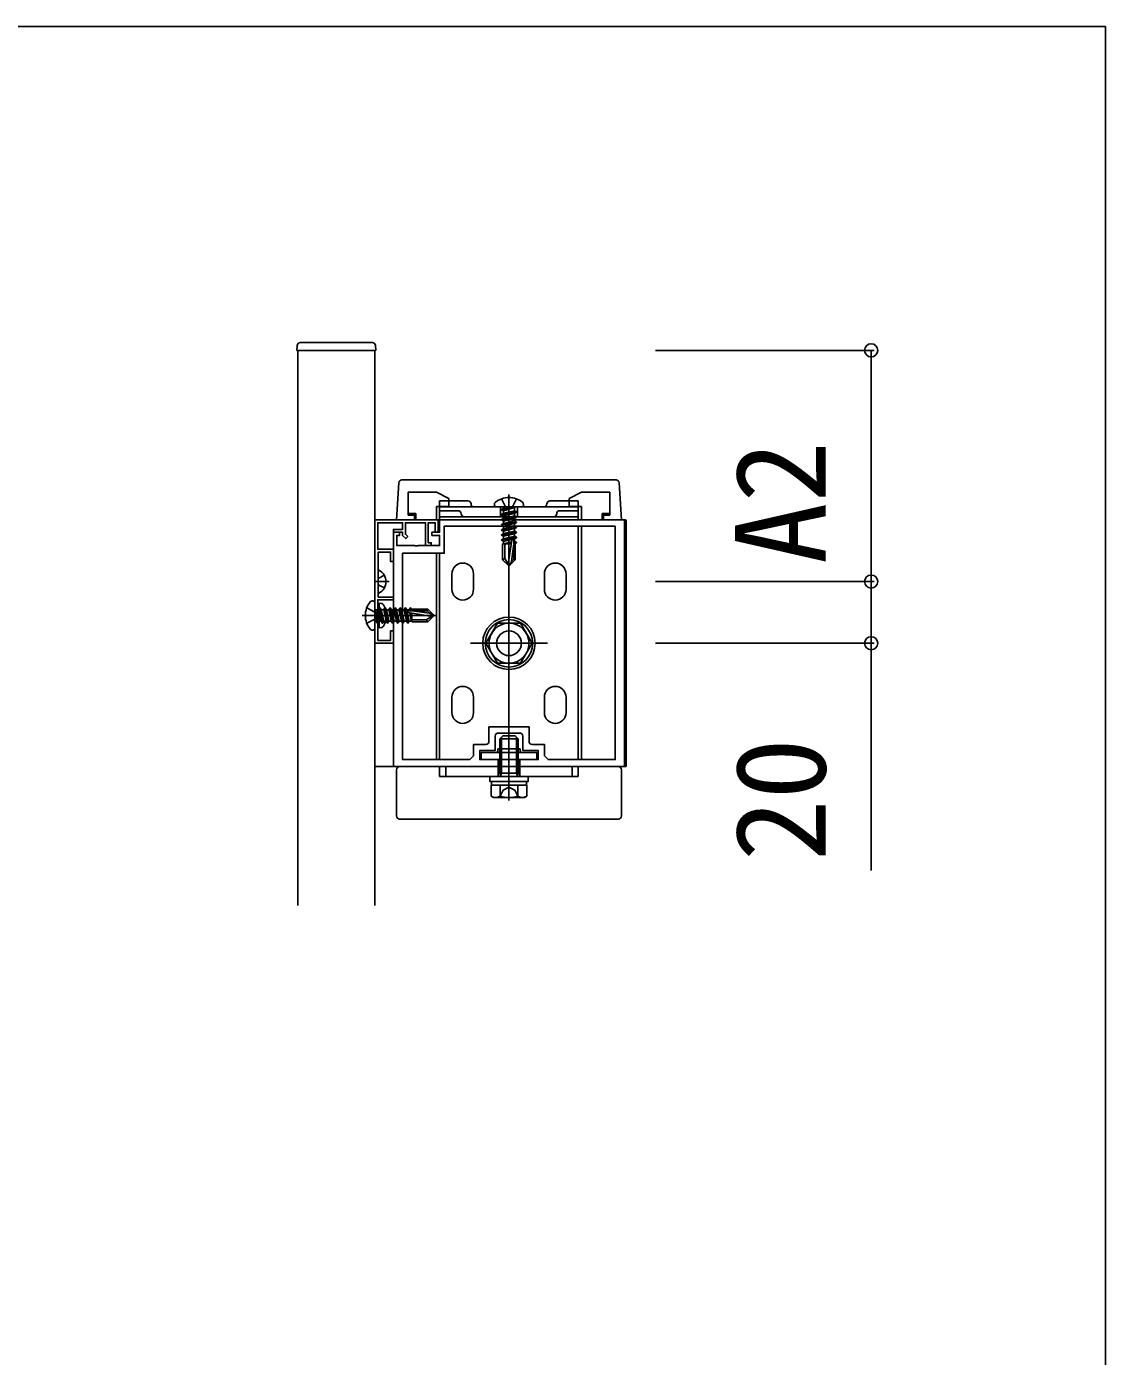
# Model space of a CAD drawing. Units: millimetres, scale not verified. Extents: x -1750 to 1750, y -2608 to 2592.
# Drawn here: x 610 to 960, y -939.8 to -508.5 of the extents above; entities that cross this region are included whole.
import ezdxf
from ezdxf.enums import TextEntityAlignment as Align

# ---------------------------------------------------------------- set-up
doc = ezdxf.new("R2010")
doc.units = ezdxf.units.MM
doc.header["$LTSCALE"] = 14
for name, color, linetype in [('0-3_YKK_11', 7, 'Continuous'), ('0-4_YKK_12', 2, 'Continuous'), ('0-5_YKK_13', 4, 'Continuous'), ('0-6_YKK_D', 6, 'Continuous')]:
    doc.layers.add(name, color=color, linetype=linetype)
doc.styles.add('ＭＳ ゴシック', font='')
doc.styles.get('ＭＳ ゴシック').set_extended_font_data('MS Gothic')

msp = doc.modelspace()

# ---------------------------------------------------------------- linework, layer by layer
at = {"layer": '0-3_YKK_11'}
msp.add_line((763, -737.6), (770, -737.6), dxfattribs=at)
msp.add_lwpolyline([(723, -668.5), (723, -708.5), (729, -708.5), (729, -704.5), (728.1, -704.5), (728.1, -707.6), (723.9, -707.6), (723.9, -694.4), (729, -694.4), (729, -693.5), (724.1, -693.5), (724.1, -678.9), (728.1, -678.9), (728.1, -682), (729, -682), (729, -678), (723.9, -678), (723.9, -669.4), (732, -669.4), (732, -671.6), (729, -671.6), (729, -672.5), (732, -672.5), (732, -673.5), (733.03, -674.53), (733.67, -673.9), (732.9, -673.13), (732.9, -669.4), (739.4, -669.4), (739.4, -676.8), (741.3, -676.8), (741.3, -675.9), (740.3, -675.9), (740.3, -669.4), (742.6, -669.4), (742.6, -672.5), (743.5, -672.5), (743.5, -668.5)], close=True, dxfattribs=at)
for points in [[(804, -748.5), (804, -668.5), (744, -668.5), (744, -672.5), (741.5, -672.5), (741.5, -673.5), (744, -673.5), (744, -676.8), (737.17, -676.8), (736.98, -676.94), (736.02, -676.94), (735.83, -676.8), (730.1, -676.8), (730.1, -673.5), (731, -673.5), (731, -672.5), (729, -672.5), (729, -748.5), (763, -748.5), (763, -746.2), (757, -746.2), (757, -743.3), (762, -743.3), (762, -738.6)], [(759, -741.3), (755, -741.3), (755, -745), (753.8, -746.2), (732, -746.2), (732, -679.3), (745.5, -679.3), (745.5, -670.5), (801, -670.5)], [(801, -670.5), (801, -746.2), (779.2, -746.2), (778, -745), (778, -741.3), (774, -741.3)], [(773, -740.3), (773, -735.6), (760, -735.6), (760, -740.3)], [(771, -738.6), (771, -743.3), (776, -743.3), (776, -746.2), (770, -746.2), (770, -748.5), (804, -748.5)]]:
    msp.add_lwpolyline(points, dxfattribs=at)
for centre, start, end in [((759, -740.3), 270, 360), ((763, -738.6), 90, 180), ((770, -738.6), 0, 90), ((774, -740.3), 180, 270)]:
    msp.add_arc(centre, 1, start, end, dxfattribs=at)
at = {"layer": '0-4_YKK_12'}
msp.add_lwpolyline([(260, -508.5), (960, -508.5), (960, -1188.5), (260, -1188.5)], close=True, dxfattribs=at)
msp.add_lwpolyline([(698, -793.5), (698, -613.5), (723, -613.5), (723, -793.5)], dxfattribs=at)
at = {"layer": '0-5_YKK_13'}
for p, q in [((697.7, -613.5), (697.8, -611.94)), ((698.79, -611), (722.21, -611)), ((698.3, -613.5), (697.7, -613.5)), ((705.5, -613.5), (698.3, -613.5)), ((715.5, -613.5), (705.5, -613.5)), ((715.5, -613.5), (722.7, -613.5)), ((801.26, -655.5), (731.74, -655.5)), ((730.74, -656.44), (730, -668.5)), ((733.8, -666.4), (733.8, -659.5)), ((743, -659.5), (733.8, -659.5)), ((743, -659.5), (747, -661.5)), ((790, -659.5), (786, -661.5)), ((799.2, -659.5), (790, -659.5)), ((799.2, -659.5), (799.2, -666.4)), ((803, -668.5), (802.26, -656.44)), ((743, -664.1), (743, -668.5)), ((744, -662.3), (753.2, -662.3)), ((744, -662.3), (744, -665.5)), ((761.76, -663.44), (761.76, -663.6)), ((765.37, -664.3), (764.05, -661.64)), ((766.5, -660.2), (766.5, -684.3)), ((766.5, -754.2), (766.5, -661.8)), ((767.63, -664.3), (768.95, -661.64)), ((771.24, -663.44), (771.24, -663.6)), ((789, -662.3), (779.8, -662.3)), ((789, -662.3), (789, -665.5)), ((790, -668.5), (790, -664.1)), ((736.3, -666.4), (733.8, -666.4)), ((733.8, -666.4), (733.8, -666.9)), ((735.8, -666.9), (733.8, -666.9)), ((735.8, -666.9), (736.3, -666.4)), ((735.8, -668.5), (735.8, -666.9)), ((736.3, -666.4), (736.3, -668.5)), ((755.2, -664.3), (744, -664.3)), ((744, -665.5), (750, -665.5)), ((744, -668.5), (744, -665.5)), ((744, -667.5), (789, -667.5)), ((755.2, -664.3), (777.8, -664.3)), ((770.53, -664.3), (762.47, -664.3)), ((763.75, -664.3), (763.75, -667.5)), ((768.27, -664.48), (764.03, -665.18)), ((764.03, -665.07), (764.68, -664.69)), ((764.03, -665.07), (764.03, -665.18)), ((764.03, -665.07), (764.03, -665.18)), ((764.03, -665.18), (764.68, -665.56)), ((764.03, -666.71), (768.97, -665.89)), ((768.97, -666.01), (764.03, -666.83)), ((764.03, -666.71), (764.68, -666.34)), ((764.03, -666.71), (764.03, -666.83)), ((764.03, -666.83), (764.68, -667.2)), ((764.03, -668.36), (768.97, -667.54)), ((768.97, -667.65), (764.03, -668.48)), ((764.03, -668.36), (764.68, -667.99)), ((764.03, -668.36), (764.03, -668.48)), ((764.03, -668.48), (764.68, -668.85)), ((768.27, -664.36), (764.68, -664.69)), ((764.68, -665.56), (768.27, -664.48)), ((764.68, -664.5), (764.68, -664.69)), ((768.32, -665.52), (764.68, -666.34)), ((764.68, -665.56), (764.68, -666.34)), ((768.32, -666.38), (764.68, -667.2)), ((768.32, -667.16), (764.68, -667.99)), ((764.68, -667.2), (764.68, -667.99)), ((765.37, -664.3), (766.5, -664.9)), ((767.63, -664.3), (766.5, -664.9)), ((766.5, -667.5), (766.5, -672.5)), ((768.32, -664.5), (768.32, -665.52)), ((768.97, -665.89), (768.32, -665.52)), ((768.97, -666.01), (768.32, -666.38)), ((768.32, -666.38), (768.32, -667.16)), ((768.97, -667.54), (768.32, -667.16)), ((768.32, -668.03), (768.32, -668.81)), ((768.97, -665.89), (768.97, -666.01)), ((768.97, -667.54), (768.97, -667.65)), ((769.25, -664.3), (769.25, -667.5)), ((777.8, -664.3), (789, -664.3)), ((789, -665.5), (783, -665.5)), ((789, -664.3), (789, -668.5)), ((796.7, -666.4), (799.2, -666.4)), ((796.7, -668.5), (796.7, -666.4)), ((796.7, -666.4), (797.2, -666.9)), ((797.2, -666.9), (797.2, -668.5)), ((797.2, -666.9), (799.2, -666.9)), ((799.2, -666.9), (799.2, -666.4)), ((723, -668.5), (804.2, -668.5)), ((730, -668.5), (803, -668.5)), ((730, -668.5), (731, -668.5)), ((731, -668.5), (736.3, -668.5)), ((764.03, -670.01), (768.97, -669.18)), ((768.97, -669.3), (764.03, -670.13)), ((764.03, -670.01), (764.68, -669.63)), ((764.03, -670.01), (764.03, -670.13)), ((764.03, -670.13), (764.68, -670.5)), ((764.03, -671.66), (768.97, -670.83)), ((768.97, -670.95), (764.03, -671.77)), ((764.03, -671.66), (764.68, -671.28)), ((764.03, -671.66), (764.03, -671.77)), ((764.03, -671.77), (764.68, -672.15)), ((764.03, -673.3), (768.97, -672.48)), ((768.97, -672.6), (764.03, -673.42)), ((768.32, -668.81), (764.68, -669.63)), ((764.68, -668.85), (764.68, -669.63)), ((768.32, -670.46), (764.68, -671.28)), ((764.68, -670.5), (764.68, -671.28)), ((768.32, -672.11), (764.68, -672.93)), ((764.68, -672.15), (764.68, -672.93)), ((768.97, -669.18), (768.32, -668.81)), ((768.32, -669.68), (768.32, -670.46)), ((768.97, -670.83), (768.32, -670.46)), ((768.32, -671.32), (768.32, -672.11)), ((768.97, -672.48), (768.32, -672.11)), ((768.97, -669.18), (768.97, -669.3)), ((768.97, -670.83), (768.97, -670.95)), ((768.97, -672.48), (768.97, -672.6)), ((789, -670.5), (789, -746.2)), ((790, -746.2), (790, -670.5)), ((796.7, -668.5), (802, -668.5)), ((802, -668.5), (803, -668.5)), ((804.5, -668.8), (804.5, -748.2)), ((764.03, -673.3), (764.68, -672.93)), ((764.03, -673.3), (764.03, -673.42)), ((764.03, -673.42), (764.68, -673.8)), ((764.03, -674.95), (768.97, -674.13)), ((768.97, -674.25), (764.03, -675.07)), ((764.03, -674.95), (764.68, -674.58)), ((764.03, -674.95), (764.03, -675.07)), ((764.03, -675.07), (764.68, -675.44)), ((767.26, -676.3), (764.45, -676.3)), ((764.45, -676.3), (764.45, -681.43)), ((764.55, -676.3), (764.68, -676.23)), ((768.32, -673.75), (764.68, -674.58)), ((764.68, -673.8), (764.68, -674.58)), ((764.68, -675.44), (764.68, -676.23)), ((767.37, -675.62), (764.68, -676.23)), ((765.15, -680.96), (765.15, -676.3)), ((765.83, -676.3), (767.3, -676.05)), ((767.47, -675.05), (766.21, -682.8)), ((767.28, -676.18), (766.54, -676.3)), ((768.05, -676.3), (767.29, -681.98)), ((768.05, -675.09), (768.05, -681.22)), ((768.32, -675.4), (768.05, -675.46)), ((768.05, -675.98), (768.97, -675.78)), ((768.97, -675.89), (768.05, -676.1)), ((768.55, -676.3), (768.05, -676.3)), ((768.32, -672.97), (768.32, -673.75)), ((768.97, -674.13), (768.32, -673.75)), ((768.32, -674.62), (768.32, -675.4)), ((768.97, -675.78), (768.32, -675.4)), ((768.32, -676.27), (768.32, -676.3)), ((768.55, -676.3), (768.55, -681.43)), ((768.97, -674.13), (768.97, -674.25)), ((768.97, -675.78), (768.97, -675.89)), ((743, -679.3), (743, -746.2)), ((744, -746.2), (744, -679.3)), ((764.45, -681.43), (765.15, -680.96)), ((765.15, -680.96), (766.5, -683.3)), ((767.29, -681.98), (768.05, -681.22)), ((768.55, -681.43), (768.05, -681.22)), ((724.1, -684.9), (724.1, -692.1)), ((764.45, -681.43), (766.32, -683.3)), ((766.32, -683.3), (766.68, -683.3)), ((768.55, -681.43), (766.68, -683.3)), ((767.29, -681.98), (766.68, -683.3)), ((727.6, -688.5), (723, -688.5)), ((724.1, -687.64), (724.25, -687.35)), ((724.1, -689.36), (724.25, -689.64)), ((726.07, -686.45), (724.25, -687.35)), ((726.07, -690.55), (724.25, -689.64)), ((748, -691), (748, -686)), ((755, -691), (755, -686)), ((778, -691), (778, -686)), ((785, -691), (785, -686)), ((723, -698.37), (720.34, -697.05)), ((722.14, -694.76), (722.3, -694.76)), ((723, -695.46), (723, -703.53)), ((723, -698.37), (723.6, -699.5)), ((723.06, -697.73), (723.39, -701.32)), ((723.18, -697.73), (723.88, -701.97)), ((724.26, -701.32), (723.18, -697.73)), ((723.2, -697.68), (724.22, -697.68)), ((724.4, -695.5), (723.9, -695.59)), ((723.9, -703.41), (723.9, -695.59)), ((724.59, -697.03), (724.22, -697.68)), ((724.22, -697.68), (725.04, -701.32)), ((724.4, -695.5), (725.2, -695.64)), ((724.4, -703.5), (724.4, -695.5)), ((725.41, -701.97), (724.59, -697.03)), ((724.59, -697.03), (724.71, -697.03)), ((724.71, -697.03), (725.08, -697.68)), ((724.71, -697.03), (725.53, -701.97)), ((725.08, -697.68), (725.9, -701.32)), ((725.08, -697.68), (725.86, -697.68)), ((726.24, -697.03), (725.86, -697.68)), ((725.86, -697.68), (726.69, -701.32)), ((727.06, -701.97), (726.24, -697.03)), ((726.24, -697.03), (726.35, -697.03)), ((726.35, -697.03), (727.18, -701.97)), ((726.73, -697.68), (727.51, -697.68)), ((727.88, -697.03), (727.51, -697.68)), ((727.51, -697.68), (728.33, -701.32)), ((728.71, -701.97), (727.88, -697.03)), ((727.88, -697.03), (728, -697.03)), ((728, -697.03), (728.83, -701.97)), ((728.38, -697.68), (729.16, -697.68)), ((729.53, -697.03), (729.16, -697.68)), ((729.16, -697.68), (729.98, -701.32)), ((730.36, -701.97), (729.53, -697.03)), ((729.53, -697.03), (729.65, -697.03)), ((729.65, -697.03), (730.47, -701.97)), ((730.02, -697.68), (730.81, -697.68)), ((731.18, -697.03), (730.81, -697.68)), ((730.81, -697.68), (731.63, -701.32)), ((732, -701.97), (731.18, -697.03)), ((731.18, -697.03), (731.3, -697.03)), ((731.3, -697.03), (732.12, -701.97)), ((731.67, -697.68), (732.45, -697.68)), ((732.83, -697.03), (732.45, -697.68)), ((732.45, -697.68), (733.28, -701.32)), ((733.65, -701.97), (732.83, -697.03)), ((732.83, -697.03), (732.95, -697.03)), ((732.95, -697.03), (733.77, -701.97)), ((733.32, -697.68), (734.1, -697.68)), ((733.75, -698.53), (741.5, -699.79)), ((733.79, -697.95), (739.92, -697.95)), ((734.48, -697.03), (734.1, -697.68)), ((734.1, -697.68), (734.16, -697.95)), ((734.32, -698.63), (734.93, -701.32)), ((734.68, -697.95), (734.48, -697.03)), ((734.48, -697.03), (734.59, -697.03)), ((734.59, -697.03), (734.8, -697.95)), ((734.97, -697.68), (735, -697.68)), ((735, -697.45), (735, -697.95)), ((735, -697.45), (740.13, -697.45)), ((735, -697.95), (740.68, -698.71)), ((740.13, -697.45), (739.92, -697.95)), ((740.68, -698.71), (739.92, -697.95)), ((740.13, -697.45), (742, -699.32)), ((766.5, -697), (766.5, -720)), ((718.9, -699.5), (743, -699.5)), ((723, -700.63), (720.34, -701.95)), ((723, -700.63), (723.6, -699.5)), ((723.2, -701.32), (723.39, -701.32)), ((723.77, -701.97), (723.39, -701.32)), ((723.77, -701.97), (723.88, -701.97)), ((723.77, -701.97), (723.88, -701.97)), ((723.88, -701.97), (724.26, -701.32)), ((724.06, -700.64), (723.9, -700.34)), ((726.38, -701.8), (724.06, -700.64)), ((724.26, -701.32), (725.04, -701.32)), ((725.41, -701.97), (725.04, -701.32)), ((725.41, -701.97), (725.53, -701.97)), ((725.53, -701.97), (725.9, -701.32)), ((725.9, -701.32), (726.69, -701.32)), ((727.06, -701.97), (726.69, -701.32)), ((727.06, -701.97), (727.18, -701.97)), ((727.18, -701.97), (727.55, -701.32)), ((727.55, -701.32), (728.33, -701.32)), ((728.71, -701.97), (728.33, -701.32)), ((728.71, -701.97), (728.83, -701.97)), ((728.83, -701.97), (729.2, -701.32)), ((729.2, -701.32), (729.98, -701.32)), ((730.36, -701.97), (729.98, -701.32)), ((730.36, -701.97), (730.47, -701.97)), ((730.47, -701.97), (730.85, -701.32)), ((730.85, -701.32), (731.63, -701.32)), ((732, -701.97), (731.63, -701.32)), ((732, -701.97), (732.12, -701.97)), ((732.12, -701.97), (732.5, -701.32)), ((732.5, -701.32), (733.28, -701.32)), ((733.65, -701.97), (733.28, -701.32)), ((733.65, -701.97), (733.77, -701.97)), ((733.77, -701.97), (734.14, -701.32)), ((734.14, -701.32), (734.93, -701.32)), ((735, -700.17), (734.75, -698.7)), ((734.88, -698.72), (735, -699.46)), ((735, -701.45), (734.93, -701.32)), ((735, -698.74), (735, -701.55)), ((739.66, -700.85), (735, -700.85)), ((735, -701.55), (740.13, -701.55)), ((739.66, -700.85), (742, -699.5)), ((740.13, -701.55), (739.66, -700.85)), ((740.13, -701.55), (742, -699.68)), ((740.68, -698.71), (742, -699.32)), ((742, -699.68), (742, -699.32)), ((722.14, -704.23), (722.3, -704.23)), ((724.4, -703.5), (723.9, -703.41)), ((724.4, -703.5), (725.2, -703.36)), ((753.99, -708.5), (779.01, -708.5)), ((748, -731), (748, -726)), ((755, -731), (755, -726)), ((778, -731), (778, -726)), ((785, -731), (785, -726)), ((763.5, -739.5), (764.5, -738.5)), ((769.5, -739.5), (763.5, -739.5)), ((764.5, -738.5), (768.5, -738.5)), ((766.5, -759.5), (766.5, -737.8)), ((769.5, -739.5), (768.5, -738.5)), ((775.5, -743.9), (757.5, -743.9)), ((757.5, -746.2), (757.5, -743.9)), ((762.9, -742.7), (762.9, -743.4)), ((762.9, -742.7), (770.1, -742.7)), ((766.5, -748.5), (766.5, -743.5)), ((770.1, -742.7), (770.1, -743.4)), ((775.5, -746.2), (775.5, -743.9)), ((804.2, -748.5), (723, -748.5)), ((730, -764.5), (730, -749.5)), ((731, -748.5), (802, -748.5)), ((744, -748.5), (789, -748.5)), ((744, -751.7), (744, -748.5)), ((746, -748.5), (746, -751.7)), ((775.5, -746.2), (757.5, -746.2)), ((763, -748.5), (763, -751.7)), ((770, -748.5), (770, -751.7)), ((787, -748.5), (787, -751.7)), ((789, -748.5), (789, -751.7)), ((803, -749.5), (803, -764.5)), ((789, -751.7), (744, -751.7)), ((760.25, -751.7), (772.75, -751.7)), ((772.27, -754.5), (760.73, -754.5)), ((760.73, -758.05), (760.73, -754.5)), ((760.8, -754.5), (760.8, -753.3)), ((769.5, -750.68), (763.5, -750.68)), ((763.7, -751.62), (763.5, -750.68)), ((763.61, -758.05), (763.61, -754.5)), ((763.7, -751.62), (764.04, -750.68)), ((763.7, -751.7), (763.7, -751.62)), ((769.3, -751.62), (768.96, -750.68)), ((769.3, -751.62), (769.5, -750.68)), ((769.3, -751.7), (769.3, -751.62)), ((769.39, -758.05), (769.39, -754.5)), ((772.2, -753.3), (772.2, -754.5)), ((772.27, -758.05), (772.27, -754.5)), ((761.5, -758.5), (760.73, -758.05)), ((771.5, -758.5), (761.5, -758.5)), ((771.5, -758.5), (772.27, -758.05)), ((802, -765.5), (731, -765.5))]:
    msp.add_line(p, q, dxfattribs=at)
for points in [[(723.2, -611.94), (723.3, -613.5), (722.7, -613.5)], [(747, -661.5), (747, -664.1), (743, -664.1)], [(790, -664.1), (786, -664.1), (786, -661.5)], [(764.03, -665.07), (768.27, -664.36), (768.27, -664.48)], [(768.97, -667.65), (768.32, -668.03), (764.68, -668.85)], [(768.97, -669.3), (768.32, -669.68), (764.68, -670.5)], [(768.97, -670.95), (768.32, -671.32), (764.68, -672.15)], [(768.97, -672.6), (768.32, -672.97), (764.68, -673.8)], [(768.97, -674.25), (768.32, -674.62), (764.68, -675.44)], [(768.97, -675.89), (768.32, -676.27), (768.18, -676.3)], [(723.77, -701.97), (723.06, -697.73), (723.18, -697.73)], [(726.38, -697.2), (724.06, -698.35), (723.9, -698.66)], [(726.35, -697.03), (726.73, -697.68), (727.55, -701.32)], [(728, -697.03), (728.38, -697.68), (729.2, -701.32)], [(729.65, -697.03), (730.02, -697.68), (730.85, -701.32)], [(731.3, -697.03), (731.67, -697.68), (732.5, -701.32)], [(732.95, -697.03), (733.32, -697.68), (734.14, -701.32)], [(734.59, -697.03), (734.97, -697.68), (735, -697.82)], [(763.5, -750.68), (763.5, -740.3), (763.5, -739.5)], [(764.04, -738.96), (764.04, -740.3), (764.04, -750.68)], [(768.96, -738.96), (768.96, -740.3), (768.96, -750.68)], [(769.5, -739.5), (769.5, -740.3), (769.5, -750.68)], [(772.75, -751.7), (772.75, -753.3), (760.25, -753.3), (760.25, -751.7)], [(763.45, -758.5), (764.6, -756.14), (766.5, -755.13)], [(769.55, -758.5), (768.4, -756.14), (766.5, -755.13)]]:
    msp.add_lwpolyline(points, dxfattribs=at)
msp.add_lwpolyline([(758.99, -708.5), (762.75, -715), (770.25, -715), (774.01, -708.5), (770.25, -702), (762.75, -702)], close=True, dxfattribs=at)
for radius in [8.5, 7.7, 6.5, 4]:
    msp.add_circle((766.5, -708.5), radius, dxfattribs=at)
for centre, radius, start, end in [((698.79, -612), 1, 90, 176.5), ((722.21, -612), 1, 3.5, 90), ((731.74, -656.5), 1, 90, 176.5), ((801.26, -656.5), 1, 3.5, 90), ((753.2, -663.3), 1, 0, 90), ((755.2, -663.3), 1, 180, 270), ((762.63, -663.44), 0.862, 129.1235, 180), ((762.47, -663.6), 0.7, 180, 270), ((766.5, -668.2), 7, 90, 129.1235), ((766.5, -668.2), 7, 50.8764, 90), ((770.53, -663.6), 0.7, 270, 0), ((770.37, -663.44), 0.862, 360, 50.8764), ((777.8, -663.3), 1, 270, 0), ((779.8, -663.3), 1, 90, 180), ((750, -666.5), 1, 0, 90), ((752, -666.5), 1, 180, 270), ((764.48, -664.5), 0.2, 0, 90), ((768.52, -664.5), 0.2, 90, 180), ((781, -666.5), 1, 270, 0), ((783, -666.5), 1, 90, 180), ((804.2, -668.8), 0.3, 0, 90), ((767.76, -675.09), 0.294, 90, 170.8071), ((767.76, -675.09), 0.294, 0, 90), ((724.25, -684.9), 0.154, 62.719, 180), ((722.4, -688.5), 4.2, 297.281, 62.719), ((751.5, -686), 3.5, 0, 180), ((781.5, -686), 3.5, 0, 180), ((724.25, -692.1), 0.154, 180, 297.281), ((751.5, -691), 3.5, 180, 0), ((781.5, -691), 3.5, 180, 0), ((726.9, -699.5), 7, 140.8765, 180), ((722.14, -695.63), 0.862, 90, 140.8765), ((722.3, -695.46), 0.7, 0, 90), ((723.2, -697.48), 0.2, 180, 270), ((725.05, -696.53), 0.9, 32.0559, 80), ((720.3, -699.5), 6.5, 327.9441, 32.0559), ((733.79, -698.24), 0.294, 90, 180), ((733.79, -698.24), 0.294, 180, 260.8071), ((726.9, -699.5), 7, 180, 219.1235), ((723.2, -701.52), 0.2, 90, 180), ((725.05, -702.47), 0.9, 280, 327.9441), ((722.14, -703.37), 0.862, 219.1235, 270), ((722.3, -703.53), 0.7, 270, 360), ((751.5, -726), 3.5, 0, 180), ((781.5, -726), 3.5, 0, 180), ((751.5, -731), 3.5, 180, 0), ((781.5, -731), 3.5, 180, 0), ((762.4, -743.4), 0.5, 270, 0), ((770.6, -743.4), 0.5, 180, 270), ((731, -749.5), 1, 90, 180), ((802, -749.5), 1, 0, 90), ((804.2, -748.2), 0.3, 270, 0), ((762.17, -755.94), 2.56, 235.6171, 304.3829), ((766.5, -748.95), 9.55, 252.4128, 287.5872), ((770.83, -755.94), 2.56, 235.6171, 304.3829), ((731, -764.5), 1, 180, 270), ((802, -764.5), 1, 270, 0)]:
    msp.add_arc(centre, radius, start, end, dxfattribs=at)
at = {"layer": '0-6_YKK_D'}
for p, q in [((814, -613.5), (885, -613.5)), ((884, -613.5), (884, -688.5)), ((814, -688.5), (885, -688.5)), ((814, -688.5), (885, -688.5)), ((814, -708.5), (885, -708.5))]:
    msp.add_line(p, q, dxfattribs=at)
msp.add_lwpolyline([(884, -688.5), (884, -708.5), (884, -782.18)], dxfattribs=at)
for centre in [(884, -613.5), (884, -688.5), (884, -688.5), (884, -708.5)]:
    msp.add_circle(centre, 2.12, dxfattribs=at)

# ---------------------------------------------------------------- texts
at = {"layer": '0-6_YKK_D', "style": 'ＭＳ ゴシック'}
for s, p in [('A2', (878, -682.82)), ('20', (878, -779.14))]:
    msp.add_text(s, height=29.33, rotation=90, dxfattribs=at).set_placement(p, align=Align.BOTTOM_LEFT)

doc.saveas('drawing.dxf')
